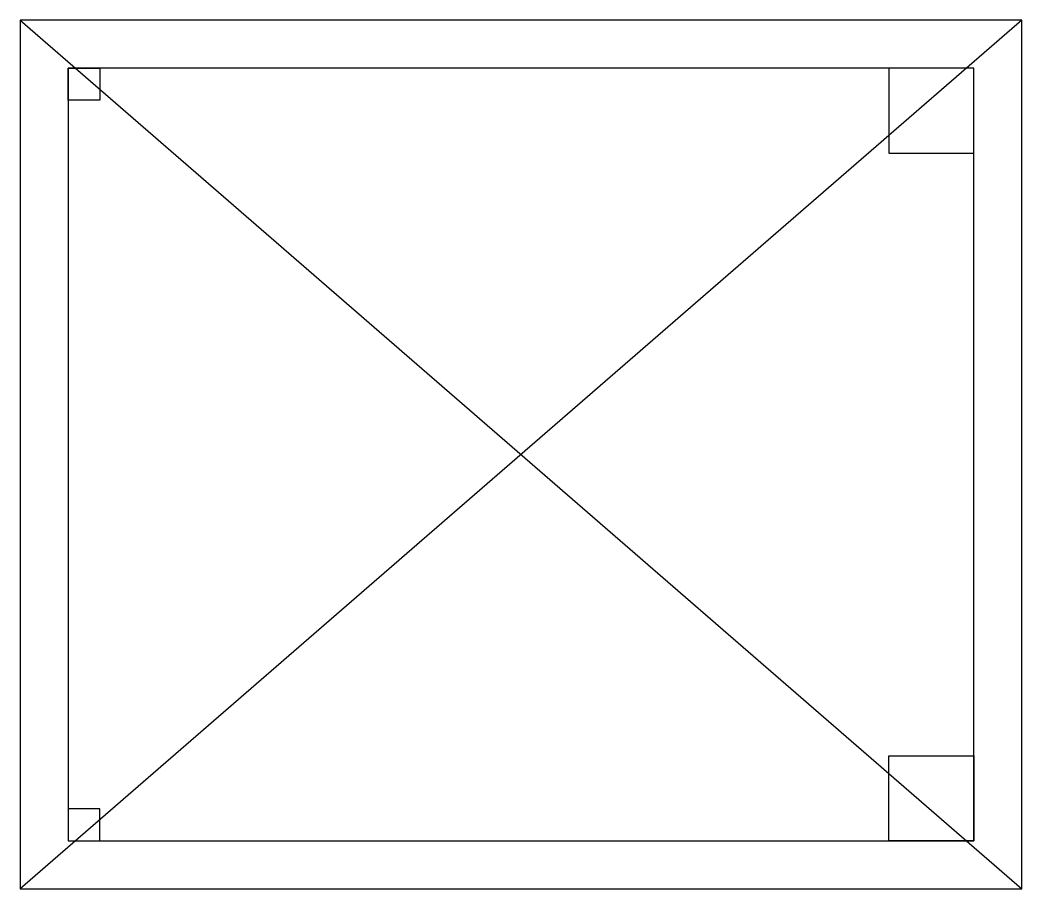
# Model space of a CAD drawing. Header units: millimetres. Extents: x -18.8 to 18.8, y -16.3 to 16.3.
import ezdxf

# ---------------------------------------------------------------- set-up
doc = ezdxf.new("R2010")
doc.units = ezdxf.units.MM
doc.layers.get('0').update_dxf_attribs({"linetype": 'CONTINUOUS'})

msp = doc.modelspace()

# ---------------------------------------------------------------- linework, layer by layer
for p, q in [((18.8, 16.3), (-18.8, -16.3)), ((-18.8, 16.3), (18.8, -16.3))]:
    msp.add_line(p, q)
for points in [[(18.8, 16.3), (-18.8, 16.3), (-18.8, -16.3), (18.8, -16.3)], [(-17, 14.5), (-17, -14.5), (-15.8, -14.5), (-15.8, -13.3), (-17, -13.3), (-17, -14.5), (17, -14.5), (13.8, -14.5), (13.8, -11.3), (17, -11.3), (17, -14.5), (17, 14.5)], [(-17, 14.5), (-15.8, 14.5), (-15.8, 13.3), (-17, 13.3)], [(17, 14.5), (13.8, 14.5), (13.8, 11.3), (17, 11.3)]]:
    msp.add_lwpolyline(points, close=True)

doc.saveas('drawing.dxf')
